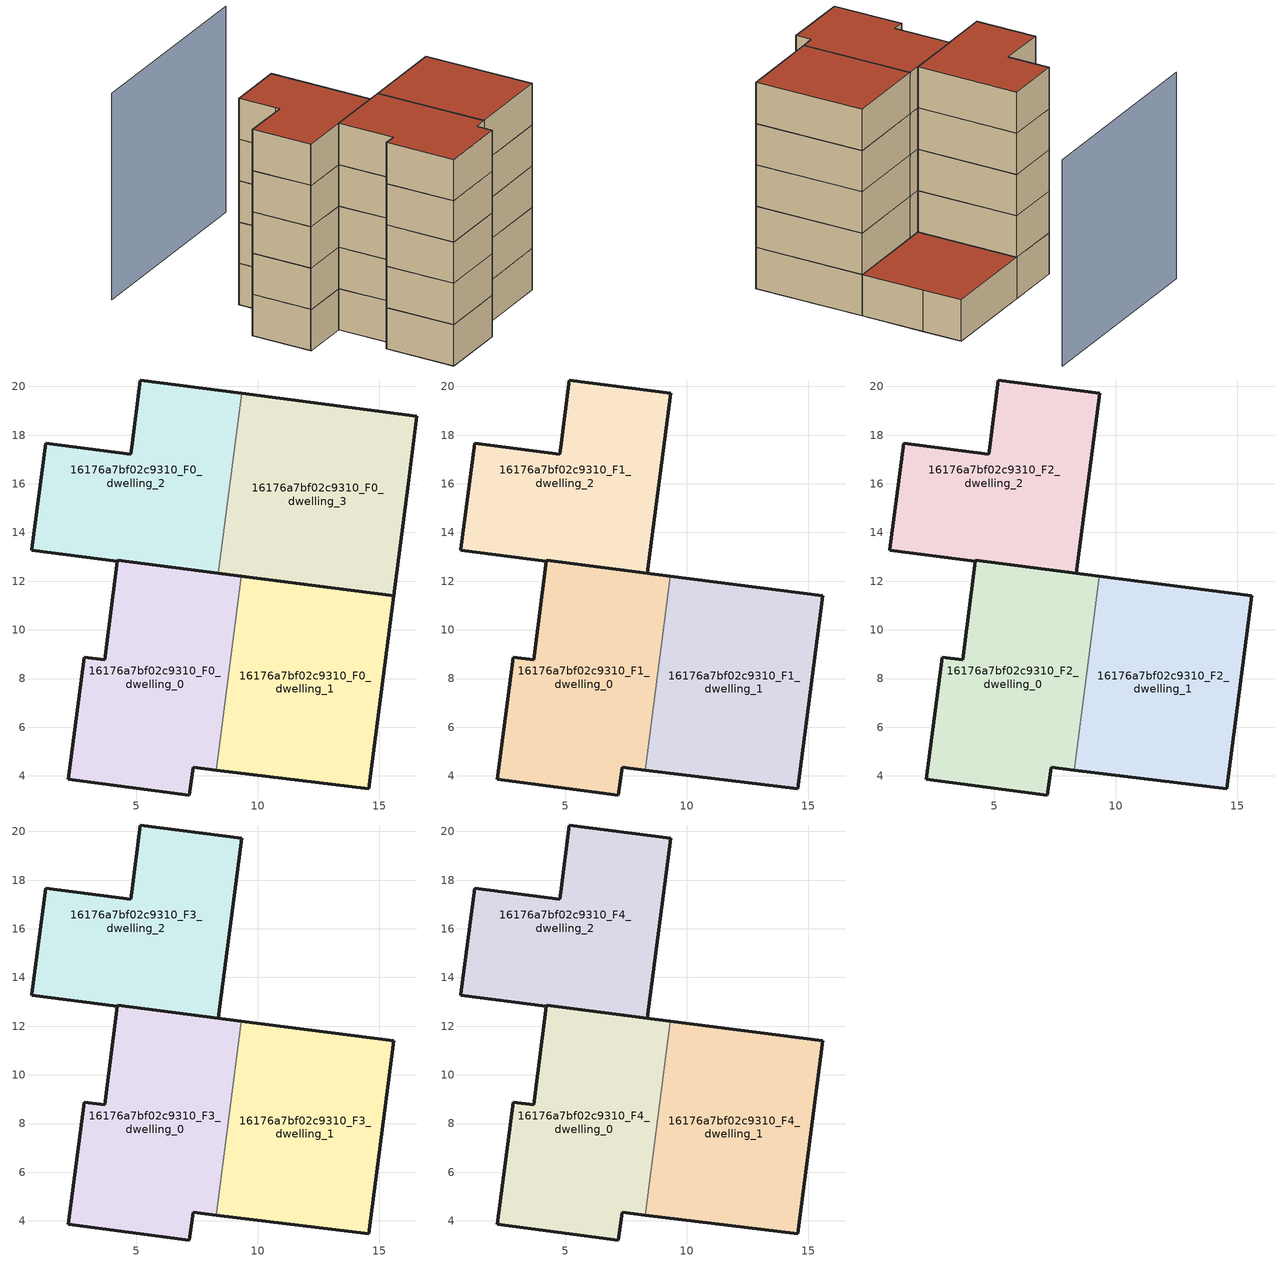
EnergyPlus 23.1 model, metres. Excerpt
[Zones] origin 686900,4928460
16176a7bf02c9310_F0_dwelling_0
 floor ground (EU_floor_Construction): 8.3,4.23 9.33,12.2 4.24,12.86 4.23,12.82 3.72,8.76 2.86,8.87 2.21,3.86 7.19,3.21 7.34,4.34 z0
 wall outside (EU_wall_Construction): 4.24,12.86 9.33,12.2 / 8.3,4.23 7.34,4.34 7.19,3.21 2.21,3.86 2.86,8.87 3.72,8.76 4.23,12.82 z0:3
 wall to 16176a7bf02c9310_F0_dwelling_2 (EU_wall_Construction): 4.23,12.82 4.24,12.86 z0:3
 wall to 16176a7bf02c9310_F0_dwelling_1 (EU_wall_Construction): 9.33,12.2 8.3,4.23 z0:3
16176a7bf02c9310_F0_dwelling_1
 floor ground (EU_floor_Construction): 14.56,3.47 15.58,11.39 9.33,12.2 8.3,4.23 z0
 wall outside (EU_wall_Construction): 9.33,12.2 15.58,11.39 14.56,3.47 8.3,4.23 z0:3
16176a7bf02c9310_F0_dwelling_2
 floor ground (EU_floor_Construction): 8.38,12.32 9.34,19.72 5.18,20.26 4.81,17.5 4.79,17.2 1.29,17.67 0.72,13.32 0.71,13.27 4.23,12.82 4.24,12.86 z0
 wall outside (EU_wall_Construction): 8.38,12.32 4.24,12.86 / 4.23,12.82 0.71,13.27 0.72,13.32 1.29,17.67 4.79,17.2 4.81,17.5 5.18,20.26 9.34,19.72 z0:3
 wall to 16176a7bf02c9310_F0_dwelling_3 (EU_wall_Construction): 9.34,19.72 8.38,12.32 z0:3
16176a7bf02c9310_F0_dwelling_3
 floor ground (EU_floor_Construction): 15.58,11.39 16.18,15.97 16.54,18.78 9.34,19.72 8.38,12.32 z0
 wall outside (EU_wall_Construction): 9.34,19.72 16.54,18.78 16.18,15.97 15.58,11.39 8.38,12.32 z0:3
 roof outside (EU_roof_Construction): 16.54,18.78 16.18,15.97 15.58,11.39 8.38,12.32 9.34,19.72 z3
16176a7bf02c9310_F1_dwelling_0
 floor to 16176a7bf02c9310_F0_dwelling_0 (EU_floor_Construction): 8.3,4.23 9.33,12.2 4.24,12.86 4.23,12.82 3.72,8.76 2.86,8.87 2.21,3.86 7.19,3.21 7.34,4.34 z3
 wall outside (EU_wall_Construction): 4.24,12.86 9.33,12.2 / 8.3,4.23 7.34,4.34 7.19,3.21 2.21,3.86 2.86,8.87 3.72,8.76 4.23,12.82 z3:6
 wall to 16176a7bf02c9310_F1_dwelling_2 (EU_wall_Construction): 4.23,12.82 4.24,12.86 z3:6
 wall to 16176a7bf02c9310_F1_dwelling_1 (EU_wall_Construction): 9.33,12.2 8.3,4.23 z3:6
16176a7bf02c9310_F1_dwelling_1
 floor to 16176a7bf02c9310_F0_dwelling_1 (EU_floor_Construction): 14.56,3.47 15.58,11.39 9.33,12.2 8.3,4.23 z3
 wall outside (EU_wall_Construction): 9.33,12.2 15.58,11.39 14.56,3.47 8.3,4.23 z3:6
16176a7bf02c9310_F1_dwelling_2
 floor to 16176a7bf02c9310_F0_dwelling_2 (EU_floor_Construction): 8.38,12.32 9.34,19.72 5.18,20.26 4.81,17.5 4.79,17.2 1.29,17.67 0.72,13.32 0.71,13.27 4.23,12.82 4.24,12.86 z3
 wall outside (EU_wall_Construction): 4.23,12.82 0.71,13.27 0.72,13.32 1.29,17.67 4.79,17.2 4.81,17.5 5.18,20.26 9.34,19.72 8.38,12.32 4.24,12.86 z3:6
16176a7bf02c9310_F2_dwelling_0
 floor to 16176a7bf02c9310_F1_dwelling_0 (EU_floor_Construction): 8.3,4.23 9.33,12.2 4.24,12.86 4.23,12.82 3.72,8.76 2.86,8.87 2.21,3.86 7.19,3.21 7.34,4.34 z6
 wall outside (EU_wall_Construction): 4.24,12.86 9.33,12.2 / 8.3,4.23 7.34,4.34 7.19,3.21 2.21,3.86 2.86,8.87 3.72,8.76 4.23,12.82 z6:9
 wall to 16176a7bf02c9310_F2_dwelling_2 (EU_wall_Construction): 4.23,12.82 4.24,12.86 z6:9
 wall to 16176a7bf02c9310_F2_dwelling_1 (EU_wall_Construction): 9.33,12.2 8.3,4.23 z6:9
16176a7bf02c9310_F2_dwelling_1
 floor to 16176a7bf02c9310_F1_dwelling_1 (EU_floor_Construction): 14.56,3.47 15.58,11.39 9.33,12.2 8.3,4.23 z6
 wall outside (EU_wall_Construction): 9.33,12.2 15.58,11.39 14.56,3.47 8.3,4.23 z6:9
16176a7bf02c9310_F2_dwelling_2
 floor to 16176a7bf02c9310_F1_dwelling_2 (EU_floor_Construction): 8.38,12.32 9.34,19.72 5.18,20.26 4.81,17.5 4.79,17.2 1.29,17.67 0.72,13.32 0.71,13.27 4.23,12.82 4.24,12.86 z6
 wall outside (EU_wall_Construction): 4.23,12.82 0.71,13.27 0.72,13.32 1.29,17.67 4.79,17.2 4.81,17.5 5.18,20.26 9.34,19.72 8.38,12.32 4.24,12.86 z6:9
16176a7bf02c9310_F3_dwelling_0
 floor to 16176a7bf02c9310_F2_dwelling_0 (EU_floor_Construction): 8.3,4.23 9.33,12.2 4.24,12.86 4.23,12.82 3.72,8.76 2.86,8.87 2.21,3.86 7.19,3.21 7.34,4.34 z9
 wall outside (EU_wall_Construction): 4.24,12.86 9.33,12.2 / 8.3,4.23 7.34,4.34 7.19,3.21 2.21,3.86 2.86,8.87 3.72,8.76 4.23,12.82 z9:12
 wall to 16176a7bf02c9310_F3_dwelling_2 (EU_wall_Construction): 4.23,12.82 4.24,12.86 z9:12
 wall to 16176a7bf02c9310_F3_dwelling_1 (EU_wall_Construction): 9.33,12.2 8.3,4.23 z9:12
16176a7bf02c9310_F3_dwelling_1
 floor to 16176a7bf02c9310_F2_dwelling_1 (EU_floor_Construction): 14.56,3.47 15.58,11.39 9.33,12.2 8.3,4.23 z9
 wall outside (EU_wall_Construction): 9.33,12.2 15.58,11.39 14.56,3.47 8.3,4.23 z9:12
16176a7bf02c9310_F3_dwelling_2
 floor to 16176a7bf02c9310_F2_dwelling_2 (EU_floor_Construction): 8.38,12.32 9.34,19.72 5.18,20.26 4.81,17.5 4.79,17.2 1.29,17.67 0.72,13.32 0.71,13.27 4.23,12.82 4.24,12.86 z9
 wall outside (EU_wall_Construction): 4.23,12.82 0.71,13.27 0.72,13.32 1.29,17.67 4.79,17.2 4.81,17.5 5.18,20.26 9.34,19.72 8.38,12.32 4.24,12.86 z9:12
16176a7bf02c9310_F4_dwelling_0
 floor to 16176a7bf02c9310_F3_dwelling_0 (EU_floor_Construction): 8.3,4.23 9.33,12.2 4.24,12.86 4.23,12.82 3.72,8.76 2.86,8.87 2.21,3.86 7.19,3.21 7.34,4.34 z12
 wall outside (EU_wall_Construction): 4.24,12.86 9.33,12.2 / 8.3,4.23 7.34,4.34 7.19,3.21 2.21,3.86 2.86,8.87 3.72,8.76 4.23,12.82 z12:15
 wall to 16176a7bf02c9310_F4_dwelling_2 (EU_wall_Construction): 4.23,12.82 4.24,12.86 z12:15
 wall to 16176a7bf02c9310_F4_dwelling_1 (EU_wall_Construction): 9.33,12.2 8.3,4.23 z12:15
 roof outside (EU_roof_Construction): 9.33,12.2 8.3,4.23 7.34,4.34 7.19,3.21 2.21,3.86 2.86,8.87 3.72,8.76 4.23,12.82 4.24,12.86 z15
16176a7bf02c9310_F4_dwelling_1
 floor to 16176a7bf02c9310_F3_dwelling_1 (EU_floor_Construction): 14.56,3.47 15.58,11.39 9.33,12.2 8.3,4.23 z12
 wall outside (EU_wall_Construction): 9.33,12.2 15.58,11.39 14.56,3.47 8.3,4.23 z12:15
 roof outside (EU_roof_Construction): 15.58,11.39 14.56,3.47 8.3,4.23 9.33,12.2 z15
16176a7bf02c9310_F4_dwelling_2
 floor to 16176a7bf02c9310_F3_dwelling_2 (EU_floor_Construction): 8.38,12.32 9.34,19.72 5.18,20.26 4.81,17.5 4.79,17.2 1.29,17.67 0.72,13.32 0.71,13.27 4.23,12.82 4.24,12.86 z12
 wall outside (EU_wall_Construction): 4.23,12.82 0.71,13.27 0.72,13.32 1.29,17.67 4.79,17.2 4.81,17.5 5.18,20.26 9.34,19.72 8.38,12.32 4.24,12.86 z12:15
 roof outside (EU_roof_Construction): 9.34,19.72 8.38,12.32 4.24,12.86 4.23,12.82 0.71,13.27 0.72,13.32 1.29,17.67 4.79,17.2 4.81,17.5 5.18,20.26 z15
shading: 17.38,26.27 2.67,28.17 z0:15
[Building]
EU S2 Campaign: North Axis=0; Terrain=City; Solar Distribution=FullExterior
[Site:Location]
Bologna: Latitude=44.5; Longitude=11.25; Time Zone=1; Elevation=37
[SizingPeriod:WeatherFileDays]
AnnualSizingPeriod: Begin Month=1; Begin Day of Month=1; End Month=12; End Day of Month=31; Day of Week for Start Day=Monday; Use Weather File Daylight Saving Period=No; Use Weather File Rain and Snow Indicators=No
[MATERIAL]
EU_InternalMass_Material: Roughness=MediumRough; Thickness=0.1; Conductivity=1; Density=1800; Specific Heat=900; Thermal Absorptance=0.9; Solar Absorptance=0.7; Visible Absorptance=0.7
[MATERIAL:NOMASS] Roughness=MediumRough; Thermal Absorptance=0.9; Solar Absorptance=0.7; Visible Absorptance=0.7
Name | Thermal Resistance
EU_wall_NoMass | 0.905828
EU_roof_NoMass | 0.37593
EU_floor_NoMass | 0.67114
[CONSTRUCTION]
EU_wall_Construction: EU_wall_NoMass
EU_roof_Construction: EU_roof_NoMass
EU_floor_Construction: EU_floor_NoMass
EU_InternalMass_Construction: EU_InternalMass_Material
[ZONE] Type=1; Multiplier=1; Ceiling Height=autocalculate; Floor Area=autocalculate; Part of Total Floor Area=Yes
Name | Volume
16176a7bf02c9310_F0_dwelling_0; 16176a7bf02c9310_F1_dwelling_0; 16176a7bf02c9310_F2_dwelling_0; 16176a7bf02c9310_F3_dwelling_0; 16176a7bf02c9310_F4_dwelling_0 | 150.99
16176a7bf02c9310_F0_dwelling_1; 16176a7bf02c9310_F1_dwelling_1; 16176a7bf02c9310_F2_dwelling_1; 16176a7bf02c9310_F3_dwelling_1; 16176a7bf02c9310_F4_dwelling_1 | 151.417
16176a7bf02c9310_F0_dwelling_2; 16176a7bf02c9310_F1_dwelling_2; 16176a7bf02c9310_F2_dwelling_2; 16176a7bf02c9310_F3_dwelling_2; 16176a7bf02c9310_F4_dwelling_2 | 140.783
16176a7bf02c9310_F0_dwelling_3 | 162.443
[INTERNALMASS] Construction=EU_InternalMass_Construction
Name | Zone or ZoneList | Surface Area
16176a7bf02c9310_F0_dwelling_0_EU_InternalMass | 16176a7bf02c9310_F0_dwelling_0 | 50.33
16176a7bf02c9310_F0_dwelling_1_EU_InternalMass | 16176a7bf02c9310_F0_dwelling_1 | 50.4723
16176a7bf02c9310_F0_dwelling_2_EU_InternalMass | 16176a7bf02c9310_F0_dwelling_2 | 46.9273
16176a7bf02c9310_F0_dwelling_3_EU_InternalMass | 16176a7bf02c9310_F0_dwelling_3 | 54.1479
16176a7bf02c9310_F1_dwelling_0_EU_InternalMass | 16176a7bf02c9310_F1_dwelling_0 | 67.8255
16176a7bf02c9310_F1_dwelling_1_EU_InternalMass | 16176a7bf02c9310_F1_dwelling_1 | 66.7544
16176a7bf02c9310_F1_dwelling_2_EU_InternalMass | 16176a7bf02c9310_F1_dwelling_2 | 67.2918
16176a7bf02c9310_F2_dwelling_0_EU_InternalMass | 16176a7bf02c9310_F2_dwelling_0 | 67.8255
16176a7bf02c9310_F2_dwelling_1_EU_InternalMass | 16176a7bf02c9310_F2_dwelling_1 | 66.7544
16176a7bf02c9310_F2_dwelling_2_EU_InternalMass | 16176a7bf02c9310_F2_dwelling_2 | 67.2918
16176a7bf02c9310_F3_dwelling_0_EU_InternalMass | 16176a7bf02c9310_F3_dwelling_0 | 67.8255
16176a7bf02c9310_F3_dwelling_1_EU_InternalMass | 16176a7bf02c9310_F3_dwelling_1 | 66.7544
16176a7bf02c9310_F3_dwelling_2_EU_InternalMass | 16176a7bf02c9310_F3_dwelling_2 | 67.2918
16176a7bf02c9310_F4_dwelling_0_EU_InternalMass | 16176a7bf02c9310_F4_dwelling_0 | 67.8255
16176a7bf02c9310_F4_dwelling_1_EU_InternalMass | 16176a7bf02c9310_F4_dwelling_1 | 66.7544
16176a7bf02c9310_F4_dwelling_2_EU_InternalMass | 16176a7bf02c9310_F4_dwelling_2 | 67.2918
[OTHEREQUIPMENT] Fuel Type=Electricity; Design Level Calculation Method=Watts/Area; Power per Zone Floor Area=1; Fraction Latent=0; Fraction Radiant=0; Fraction Lost=0; Carbon Dioxide Generation Rate=0; EndUse Subcategory=EU_Step8_InternalGains
Name | Zone or ZoneList or Space or SpaceList | Schedule
EU_Step8_InternalGain_16176a7bf02c9310_F0_dwelling_0_f000 | 16176a7bf02c9310_F0_dwelling_0 | EU_Step8_GainSchedule_16176a7bf02c9310_F0_dwelling_0_f000
EU_Step8_InternalGain_16176a7bf02c9310_F0_dwelling_1_f000 | 16176a7bf02c9310_F0_dwelling_1 | EU_Step8_GainSchedule_16176a7bf02c9310_F0_dwelling_1_f000
EU_Step8_InternalGain_16176a7bf02c9310_F0_dwelling_2_f000 | 16176a7bf02c9310_F0_dwelling_2 | EU_Step8_GainSchedule_16176a7bf02c9310_F0_dwelling_2_f000
EU_Step8_InternalGain_16176a7bf02c9310_F0_dwelling_3_f000 | 16176a7bf02c9310_F0_dwelling_3 | EU_Step8_GainSchedule_16176a7bf02c9310_F0_dwelling_3_f000
EU_Step8_InternalGain_16176a7bf02c9310_F1_dwelling_0_f000 | 16176a7bf02c9310_F1_dwelling_0 | EU_Step8_GainSchedule_16176a7bf02c9310_F1_dwelling_0_f000
EU_Step8_InternalGain_16176a7bf02c9310_F1_dwelling_1_f000 | 16176a7bf02c9310_F1_dwelling_1 | EU_Step8_GainSchedule_16176a7bf02c9310_F1_dwelling_1_f000
EU_Step8_InternalGain_16176a7bf02c9310_F1_dwelling_2_f000 | 16176a7bf02c9310_F1_dwelling_2 | EU_Step8_GainSchedule_16176a7bf02c9310_F1_dwelling_2_f000
EU_Step8_InternalGain_16176a7bf02c9310_F2_dwelling_0_f000 | 16176a7bf02c9310_F2_dwelling_0 | EU_Step8_GainSchedule_16176a7bf02c9310_F2_dwelling_0_f000
EU_Step8_InternalGain_16176a7bf02c9310_F2_dwelling_1_f000 | 16176a7bf02c9310_F2_dwelling_1 | EU_Step8_GainSchedule_16176a7bf02c9310_F2_dwelling_1_f000
EU_Step8_InternalGain_16176a7bf02c9310_F2_dwelling_2_f000 | 16176a7bf02c9310_F2_dwelling_2 | EU_Step8_GainSchedule_16176a7bf02c9310_F2_dwelling_2_f000
EU_Step8_InternalGain_16176a7bf02c9310_F3_dwelling_0_f000 | 16176a7bf02c9310_F3_dwelling_0 | EU_Step8_GainSchedule_16176a7bf02c9310_F3_dwelling_0_f000
EU_Step8_InternalGain_16176a7bf02c9310_F3_dwelling_1_f000 | 16176a7bf02c9310_F3_dwelling_1 | EU_Step8_GainSchedule_16176a7bf02c9310_F3_dwelling_1_f000
EU_Step8_InternalGain_16176a7bf02c9310_F3_dwelling_2_f000 | 16176a7bf02c9310_F3_dwelling_2 | EU_Step8_GainSchedule_16176a7bf02c9310_F3_dwelling_2_f000
EU_Step8_InternalGain_16176a7bf02c9310_F4_dwelling_0_f000 | 16176a7bf02c9310_F4_dwelling_0 | EU_Step8_GainSchedule_16176a7bf02c9310_F4_dwelling_0_f000
EU_Step8_InternalGain_16176a7bf02c9310_F4_dwelling_1_f000 | 16176a7bf02c9310_F4_dwelling_1 | EU_Step8_GainSchedule_16176a7bf02c9310_F4_dwelling_1_f000
EU_Step8_InternalGain_16176a7bf02c9310_F4_dwelling_2_f000 | 16176a7bf02c9310_F4_dwelling_2 | EU_Step8_GainSchedule_16176a7bf02c9310_F4_dwelling_2_f000
[ZONEVENTILATION:DESIGNFLOWRATE] Schedule=EU_AlwaysOn; Design Flow Rate Calculation Method=AirChanges/Hour; Air Changes per Hour=0.73129; Ventilation Type=Natural; Fan Pressure Rise=0; Fan Total Efficiency=1; Constant Term Coefficient=1; Temperature Term Coefficient=0; Velocity Term Coefficient=0; Velocity Squared Term Coefficient=0; Minimum Indoor Temperature=-100; Maximum Indoor Temperature=100; Delta Temperature=-100; Minimum Outdoor Temperature=-100; Maximum Outdoor Temperature=100; Maximum Wind Speed=40
Name | Zone or ZoneList or Space or SpaceList
EU_ConstantAir_16176a7bf02c9310_F0_dwelling_0 | 16176a7bf02c9310_F0_dwelling_0
EU_ConstantAir_16176a7bf02c9310_F0_dwelling_1 | 16176a7bf02c9310_F0_dwelling_1
EU_ConstantAir_16176a7bf02c9310_F0_dwelling_2 | 16176a7bf02c9310_F0_dwelling_2
EU_ConstantAir_16176a7bf02c9310_F0_dwelling_3 | 16176a7bf02c9310_F0_dwelling_3
EU_ConstantAir_16176a7bf02c9310_F1_dwelling_0 | 16176a7bf02c9310_F1_dwelling_0
EU_ConstantAir_16176a7bf02c9310_F1_dwelling_1 | 16176a7bf02c9310_F1_dwelling_1
EU_ConstantAir_16176a7bf02c9310_F1_dwelling_2 | 16176a7bf02c9310_F1_dwelling_2
EU_ConstantAir_16176a7bf02c9310_F2_dwelling_0 | 16176a7bf02c9310_F2_dwelling_0
EU_ConstantAir_16176a7bf02c9310_F2_dwelling_1 | 16176a7bf02c9310_F2_dwelling_1
EU_ConstantAir_16176a7bf02c9310_F2_dwelling_2 | 16176a7bf02c9310_F2_dwelling_2
EU_ConstantAir_16176a7bf02c9310_F3_dwelling_0 | 16176a7bf02c9310_F3_dwelling_0
EU_ConstantAir_16176a7bf02c9310_F3_dwelling_1 | 16176a7bf02c9310_F3_dwelling_1
EU_ConstantAir_16176a7bf02c9310_F3_dwelling_2 | 16176a7bf02c9310_F3_dwelling_2
EU_ConstantAir_16176a7bf02c9310_F4_dwelling_0 | 16176a7bf02c9310_F4_dwelling_0
EU_ConstantAir_16176a7bf02c9310_F4_dwelling_1 | 16176a7bf02c9310_F4_dwelling_1
EU_ConstantAir_16176a7bf02c9310_F4_dwelling_2 | 16176a7bf02c9310_F4_dwelling_2
[HVACTEMPLATE:THERMOSTAT] Constant Heating Setpoint=20; Constant Cooling Setpoint=50
EU_HeatOnly_16176a7bf02c9310_F0_dwelling_0; EU_HeatOnly_16176a7bf02c9310_F0_dwelling_1; EU_HeatOnly_16176a7bf02c9310_F0_dwelling_2; EU_HeatOnly_16176a7bf02c9310_F0_dwelling_3; EU_HeatOnly_16176a7bf02c9310_F1_dwelling_0; EU_HeatOnly_16176a7bf02c9310_F1_dwelling_1; EU_HeatOnly_16176a7bf02c9310_F1_dwelling_2; EU_HeatOnly_16176a7bf02c9310_F2_dwelling_0; EU_HeatOnly_16176a7bf02c9310_F2_dwelling_1; EU_HeatOnly_16176a7bf02c9310_F2_dwelling_2; EU_HeatOnly_16176a7bf02c9310_F3_dwelling_0; EU_HeatOnly_16176a7bf02c9310_F3_dwelling_1; EU_HeatOnly_16176a7bf02c9310_F3_dwelling_2; EU_HeatOnly_16176a7bf02c9310_F4_dwelling_0; EU_HeatOnly_16176a7bf02c9310_F4_dwelling_1; EU_HeatOnly_16176a7bf02c9310_F4_dwelling_2
[HVACTEMPLATE:ZONE:IDEALLOADSAIRSYSTEM] System Availability Schedule=EU_AlwaysOn; Maximum Heating Supply Air Temperature=50; Minimum Cooling Supply Air Temperature=13; Maximum Heating Supply Air Humidity Ratio=0.0156; Minimum Cooling Supply Air Humidity Ratio=0.0077; Heating Limit=NoLimit; Cooling Limit=NoLimit; Heating Availability Schedule=EU_AlwaysOn; Cooling Availability Schedule=EU_CoolingOff; Dehumidification Control Type=ConstantSensibleHeatRatio; Cooling Sensible Heat Ratio=0.7; Dehumidification Setpoint=60; Humidification Control Type=None; Humidification Setpoint=30; Outdoor Air Method=None; Outdoor Air Flow Rate per Person=0.00944; Outdoor Air Flow Rate per Zone Floor Area=0; Outdoor Air Flow Rate per Zone=0; Demand Controlled Ventilation Type=None; Outdoor Air Economizer Type=NoEconomizer; Heat Recovery Type=None; Sensible Heat Recovery Effectiveness=0.7; Latent Heat Recovery Effectiveness=0.65
Name | Template Thermostat
16176a7bf02c9310_F0_dwelling_0 | EU_HeatOnly_16176a7bf02c9310_F0_dwelling_0
16176a7bf02c9310_F0_dwelling_1 | EU_HeatOnly_16176a7bf02c9310_F0_dwelling_1
16176a7bf02c9310_F0_dwelling_2 | EU_HeatOnly_16176a7bf02c9310_F0_dwelling_2
16176a7bf02c9310_F0_dwelling_3 | EU_HeatOnly_16176a7bf02c9310_F0_dwelling_3
16176a7bf02c9310_F1_dwelling_0 | EU_HeatOnly_16176a7bf02c9310_F1_dwelling_0
16176a7bf02c9310_F1_dwelling_1 | EU_HeatOnly_16176a7bf02c9310_F1_dwelling_1
16176a7bf02c9310_F1_dwelling_2 | EU_HeatOnly_16176a7bf02c9310_F1_dwelling_2
16176a7bf02c9310_F2_dwelling_0 | EU_HeatOnly_16176a7bf02c9310_F2_dwelling_0
16176a7bf02c9310_F2_dwelling_1 | EU_HeatOnly_16176a7bf02c9310_F2_dwelling_1
16176a7bf02c9310_F2_dwelling_2 | EU_HeatOnly_16176a7bf02c9310_F2_dwelling_2
16176a7bf02c9310_F3_dwelling_0 | EU_HeatOnly_16176a7bf02c9310_F3_dwelling_0
16176a7bf02c9310_F3_dwelling_1 | EU_HeatOnly_16176a7bf02c9310_F3_dwelling_1
16176a7bf02c9310_F3_dwelling_2 | EU_HeatOnly_16176a7bf02c9310_F3_dwelling_2
16176a7bf02c9310_F4_dwelling_0 | EU_HeatOnly_16176a7bf02c9310_F4_dwelling_0
16176a7bf02c9310_F4_dwelling_1 | EU_HeatOnly_16176a7bf02c9310_F4_dwelling_1
16176a7bf02c9310_F4_dwelling_2 | EU_HeatOnly_16176a7bf02c9310_F4_dwelling_2
[SIZING:ZONE] Zone Cooling Design Supply Air Temperature Input Method=SupplyAirTemperature; Zone Cooling Design Supply Air Temperature=13; Zone Heating Design Supply Air Temperature Input Method=SupplyAirTemperature; Zone Heating Design Supply Air Temperature=50; Zone Cooling Design Supply Air Humidity Ratio=0.008; Zone Heating Design Supply Air Humidity Ratio=0.008; Cooling Design Air Flow Method=DesignDay; Cooling Design Air Flow Rate=0; Cooling Minimum Air Flow per Zone Floor Area=0.000762; Cooling Minimum Air Flow=0; Cooling Minimum Air Flow Fraction=0.2; Heating Design Air Flow Method=DesignDay; Heating Design Air Flow Rate=0; Heating Maximum Air Flow per Zone Floor Area=0.002032; Heating Maximum Air Flow=0.141576; Heating Maximum Air Flow Fraction=0.3; Account for Dedicated Outdoor Air System=No; Dedicated Outdoor Air System Control Strategy=NeutralSupplyAir; Dedicated Outdoor Air Low Setpoint Temperature for Design=autosize; Dedicated Outdoor Air High Setpoint Temperature for Design=autosize; Zone Load Sizing Method=Sensible Load Only No Latent Load; Zone Latent Cooling Design Supply Air Humidity Ratio Input Method=HumidityRatioDifference; Zone Cooling Design Supply Air Humidity Ratio Difference=0.005; Zone Latent Heating Design Supply Air Humidity Ratio Input Method=HumidityRatioDifference; Zone Humidification Design Supply Air Humidity Ratio Difference=0.005
16176a7bf02c9310_F0_dwelling_0; 16176a7bf02c9310_F0_dwelling_1; 16176a7bf02c9310_F0_dwelling_2; 16176a7bf02c9310_F0_dwelling_3; 16176a7bf02c9310_F1_dwelling_0; 16176a7bf02c9310_F1_dwelling_1; 16176a7bf02c9310_F1_dwelling_2; 16176a7bf02c9310_F2_dwelling_0; 16176a7bf02c9310_F2_dwelling_1; 16176a7bf02c9310_F2_dwelling_2; 16176a7bf02c9310_F3_dwelling_0; 16176a7bf02c9310_F3_dwelling_1; 16176a7bf02c9310_F3_dwelling_2; 16176a7bf02c9310_F4_dwelling_0; 16176a7bf02c9310_F4_dwelling_1; 16176a7bf02c9310_F4_dwelling_2
[SCHEDULE:CONSTANT]
Name | Hourly Value
EU_AlwaysOn | 1
EU_CoolingOff | 0
[SCHEDULE:FILE] Column Number=1; Rows to Skip at Top=0; Number of Hours of Data=8760; Column Separator=Comma; Interpolate to Timestep=No; Minutes per Item=60; Adjust Schedule for Daylight Savings=Yes
Name | File
EU_Step8_GainSchedule_16176a7bf02c9310_F0_dwelling_0_f000 | ../../schedules/16176a7bf02c9310/16176a7bf02c9310_F0_dwelling_0_f000_gain.csv
EU_Step8_GainSchedule_16176a7bf02c9310_F0_dwelling_1_f000 | ../../schedules/16176a7bf02c9310/16176a7bf02c9310_F0_dwelling_1_f000_gain.csv
EU_Step8_GainSchedule_16176a7bf02c9310_F0_dwelling_2_f000 | ../../schedules/16176a7bf02c9310/16176a7bf02c9310_F0_dwelling_2_f000_gain.csv
EU_Step8_GainSchedule_16176a7bf02c9310_F0_dwelling_3_f000 | ../../schedules/16176a7bf02c9310/16176a7bf02c9310_F0_dwelling_3_f000_gain.csv
EU_Step8_GainSchedule_16176a7bf02c9310_F1_dwelling_0_f000 | ../../schedules/16176a7bf02c9310/16176a7bf02c9310_F1_dwelling_0_f000_gain.csv
EU_Step8_GainSchedule_16176a7bf02c9310_F1_dwelling_1_f000 | ../../schedules/16176a7bf02c9310/16176a7bf02c9310_F1_dwelling_1_f000_gain.csv
EU_Step8_GainSchedule_16176a7bf02c9310_F1_dwelling_2_f000 | ../../schedules/16176a7bf02c9310/16176a7bf02c9310_F1_dwelling_2_f000_gain.csv
EU_Step8_GainSchedule_16176a7bf02c9310_F2_dwelling_0_f000 | ../../schedules/16176a7bf02c9310/16176a7bf02c9310_F2_dwelling_0_f000_gain.csv
EU_Step8_GainSchedule_16176a7bf02c9310_F2_dwelling_1_f000 | ../../schedules/16176a7bf02c9310/16176a7bf02c9310_F2_dwelling_1_f000_gain.csv
EU_Step8_GainSchedule_16176a7bf02c9310_F2_dwelling_2_f000 | ../../schedules/16176a7bf02c9310/16176a7bf02c9310_F2_dwelling_2_f000_gain.csv
EU_Step8_GainSchedule_16176a7bf02c9310_F3_dwelling_0_f000 | ../../schedules/16176a7bf02c9310/16176a7bf02c9310_F3_dwelling_0_f000_gain.csv
EU_Step8_GainSchedule_16176a7bf02c9310_F3_dwelling_1_f000 | ../../schedules/16176a7bf02c9310/16176a7bf02c9310_F3_dwelling_1_f000_gain.csv
EU_Step8_GainSchedule_16176a7bf02c9310_F3_dwelling_2_f000 | ../../schedules/16176a7bf02c9310/16176a7bf02c9310_F3_dwelling_2_f000_gain.csv
EU_Step8_GainSchedule_16176a7bf02c9310_F4_dwelling_0_f000 | ../../schedules/16176a7bf02c9310/16176a7bf02c9310_F4_dwelling_0_f000_gain.csv
EU_Step8_GainSchedule_16176a7bf02c9310_F4_dwelling_1_f000 | ../../schedules/16176a7bf02c9310/16176a7bf02c9310_F4_dwelling_1_f000_gain.csv
EU_Step8_GainSchedule_16176a7bf02c9310_F4_dwelling_2_f000 | ../../schedules/16176a7bf02c9310/16176a7bf02c9310_F4_dwelling_2_f000_gain.csv
